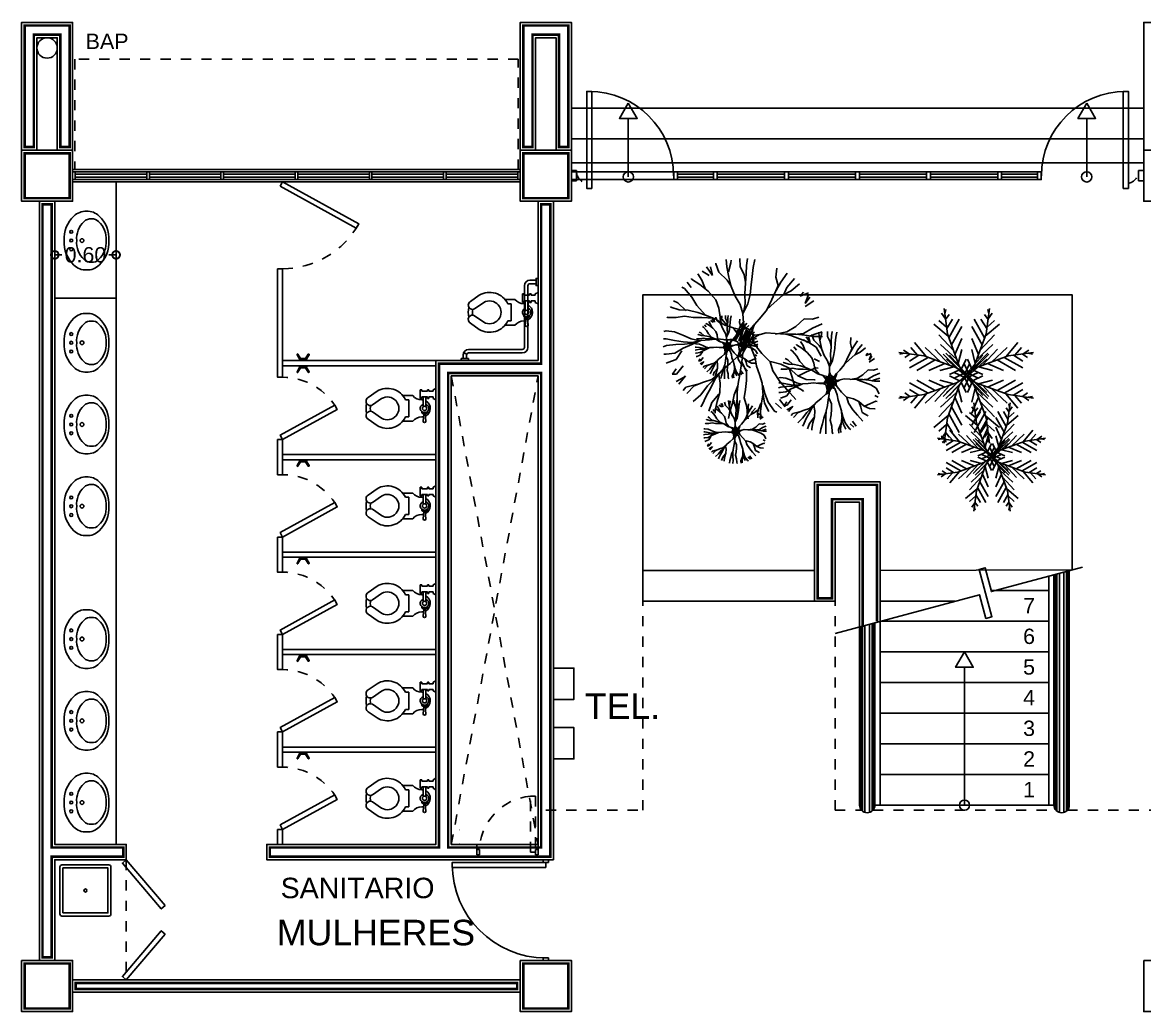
# Model space of a CAD drawing. Header units: millimetres. Extents: x 116 to 181, y 20 to 228.
# Drawn here: x 149.56 to 160.54, y 184.17 to 193.85 of the extents above; entities that cross this region are included whole.
import ezdxf

# ---------------------------------------------------------------- set-up
doc = ezdxf.new("R2010")
doc.units = ezdxf.units.MM
doc.header["$LTSCALE"] = 0.015
doc.header["$MEASUREMENT"] = 0
doc.linetypes.add('DASHED2', pattern=[9.525, 6.35, -3.175])
for name, color, linetype in [('BAP', 7, 'Continuous'), ('CANCELERIA', 7, 'Continuous'), ('COTAS', 7, 'Continuous'), ('EJES', 7, 'Continuous'), ('ESTRUCTURA', 7, 'Continuous'), ('JARDINERIA', 7, 'Continuous'), ('MAMPARAS', 7, 'Continuous'), ('MUEBLES_BAÑO', 7, 'Continuous'), ('MURO_COMUN', 7, 'Continuous'), ('MURO_TABIQUE_EXT', 7, 'Continuous'), ('PISOS', 7, 'Continuous'), ('PROYECCION', 7, 'Continuous'), ('PTAS', 7, 'Continuous'), ('TEXTO', 7, 'Continuous'), ('TRAZO', 7, 'Continuous')]:
    doc.layers.add(name, color=color, linetype=linetype)
doc.styles.add('ATT', font='txt')
doc.styles.get("Standard").update_dxf_attribs({"font": 'arial.ttf'})
doc.styles.add('style1', font='swiss.ttf')
doc.dimstyles.new('ARQITECTONICAS-100', dxfattribs={"dimtxt": 0.2, "dimasz": 0.2, "dimexe": 0.18, "dimexo": 0.0625, "dimgap": 0.05, "dimtad": 0, "dimtoh": 1, "dimzin": 1, "dimdsep": 46, "dimtxsty": 'style1', "dimblk": 'DOTSMALL', "dimcen": 0.09, "dimse1": 1, "dimse2": 1, "dimadec": 0, "dimazin": 0, "dimtfac": 1, "dimtmove": 0, "dimatfit": 3, "dimldrblk": 'DOTSMALL', "dimfxl": 1, "dimtolj": 1, "dimtzin": 0, "dimarcsym": 0})

# ---------------------------------------------------------------- blocks, each defined once
blk = doc.blocks.new('15PTOI10')
for p, q in [((0, 7), (1, 6.5)), ((0, 3), (0, 7)), ((1, 6.5), (1, 6)), ((1, 6), (2.5, 6)), ((2.5, 4), (1, 4)), ((1, 4), (1, 3.5)), ((2.5, 6.5), (3, 6.5)), ((2.5, 6), (2.5, 6.5)), ((2.5, 3.5), (2.5, 4)), ((3, 6.5), (3, 6)), ((3, 6), (5, 6)), ((3, 4), (5, 4)), ((3, 4), (3, 3.5)), ((3.5, 0.559017), (3.5, 4)), ((4.5, 0.559017), (4.5, 4)), ((5, 6.5), (5.5, 6.5)), ((5, 6), (5, 6.5)), ((5, 3.5), (5, 4)), ((5.5, 6.5), (5.5, 3.5)), ((8.122499, 4.5), (11.638097, 4.5)), ((23.75, 3.799038), (20.618758, 5.992044)), ((1, 3.5), (0, 3)), ((3, 3.5), (2.5, 3.5)), ((5.5, 3.5), (5, 3.5)), ((9.5, -3), (9.5, 3)), ((9.5, 3), (10.675445, 3)), ((22.25, 1.200962), (19.067398, 3.424305)), ((3, -1.5), (3, -1.118034)), ((3.5, -4.5), (3.75, -2)), ((4.25, -2), (4.5, -4.5)), ((5, -1.5), (5, -1.118034)), ((10.675445, -3), (9.5, -3)), ((22.25, -1.200962), (19.067398, -3.424305)), ((23.75, -3.799038), (20.618758, -5.992044)), ((8.122499, -4.5), (11.638097, -4.5))]:
    blk.add_line(p, q)
blk.add_circle((4, 0), 0.75)
for centre, radius, start, end in [((5, 7), 4, 270, 321.317813), ((17, 0), 7, 58.87108, 154.623066), ((17, 0), 4, 58.878836, 301.121164), ((5, 0), 3, 120, 243.908297), ((4, 0), 1.5, 109.471221, 70.528779), ((5, 0), 3, 90, 99.594068), ((23, 2.5), 1.5, 240, 60), ((17, 0), 6, 350.38296, 9.61704), ((17, 0), 7.5, 346.564633, 13.435367), ((4, -0.75), 1.25, 216.869898, 323.130102), ((5, 0), 3, 257.344038, 270), ((5, -7), 4, 38.682187, 90), ((17, 0), 7, 205.376934, 301.12892), ((23, -2.5), 1.5, 300, 120), ((4, -4.5), 0.5, 180, 0)]:
    blk.add_arc(centre, radius, start, end)
at = {"style": 'ATT'}
for tag, p, flags in [('ITEM', (0, -16.5), 3), ('ROOM_NUMBER', (0, -25.5), 1)]:
    blk.add_attdef(tag, p, '', height=6, dxfattribs=dict(at, flags=flags))
blk = doc.blocks.new('WC1')
at = {"xscale": -0.0254, "yscale": 0.0254, "zscale": 0.0254, "rotation": 270}
blk.add_blockref('15PTOI10', (-0.0762, 0), dxfattribs=at)
blk = doc.blocks.new('Lavabo1')
for points in [[(0.227, 0.148, 0.224331), (-0.012, 0.243, 0.224331), (-0.252, 0.148, 0.22006), (-0.299, 0.025, 0.22006), (-0.252, -0.099, 0.224331), (-0.012, -0.194, 0.224331), (0.227, -0.099, 0.22006), (0.274, 0.025, 0.22006)], [(0.173, 0.049, 0.232121), (-0.012, 0.121, 0.232121), (-0.198, 0.049, 0.241394), (-0.224, -0.023, 0.241394), (-0.198, -0.094, 0.232121), (-0.012, -0.166, 0.232121), (0.173, -0.094, 0.241394), (0.199, -0.023, 0.241394)]]:
    blk.add_lwpolyline(points, format="xyb", close=True)
for centre, radius in [((-0.098, 0.174), 0.0142), ((-0.012, 0.174), 0.0142), ((0.073, 0.174), 0.0142), ((-0.012, 0.069), 0.0183)]:
    blk.add_circle(centre, radius)
blk = doc.blocks.new('palmera-planta')
at = {"color": 83}
for p, q in [((-0.774, 2.281), (-0.868, 2.414)), ((-0.727, 1.929), (-0.807, 2.528)), ((-0.79, 2.401), (-0.768, 2.499)), ((0.187, 1.929), (0.267, 2.528)), ((0.25, 2.401), (0.227, 2.499)), ((0.234, 2.281), (0.327, 2.414)), ((-0.707, 1.872), (-1.048, 2.157)), ((-0.748, 2.083), (-0.928, 2.243)), ((-0.772, 2.264), (-0.687, 2.385)), ((-0.744, 2.049), (-0.607, 2.271)), ((-0.693, 1.834), (-0.447, 2.271)), ((0.152, 1.834), (-0.094, 2.271)), ((0.203, 2.049), (0.066, 2.271)), ((0.232, 2.264), (0.147, 2.385)), ((0.167, 1.872), (0.507, 2.157)), ((0.208, 2.083), (0.387, 2.243)), ((-0.583, 1.533), (-0.928, 1.9)), ((-0.447, 1.159), (-0.727, 1.929)), ((-0.631, 1.665), (-0.386, 2.1)), ((0.091, 1.665), (-0.154, 2.1)), ((-0.094, 1.159), (0.187, 1.929)), ((0.042, 1.533), (0.387, 1.9)), ((-1.434, 1.424), (-1.594, 1.604)), ((-1.223, 1.384), (-1.508, 1.724)), ((-0.884, 1.259), (-1.252, 1.604)), ((-0.506, 1.321), (-0.888, 1.673)), ((-0.549, 1.44), (-0.386, 1.815)), ((0.008, 1.44), (-0.154, 1.815)), ((-0.035, 1.321), (0.347, 1.673)), ((0.314, 1.259), (0.682, 1.604)), ((0.653, 1.384), (0.938, 1.724)), ((0.864, 1.424), (1.024, 1.604)), ((-1.28, 1.403), (-1.879, 1.484)), ((-1.752, 1.467), (-1.851, 1.444)), ((-1.632, 1.451), (-1.765, 1.544)), ((-1.615, 1.449), (-1.737, 1.364)), ((-1.401, 1.42), (-1.622, 1.283)), ((-1.185, 1.369), (-1.622, 1.123)), ((-0.511, 1.123), (-1.28, 1.403)), ((-0.672, 1.182), (-1.024, 1.564)), ((-0.477, 1.102), (-0.824, 1.444)), ((-0.426, 1.126), (-0.768, 1.473)), ((-0.305, 0.934), (-0.748, 1.33)), ((-0.285, 0.982), (-0.682, 1.424)), ((-0.472, 1.227), (-0.386, 1.559)), ((-0.401, 1.086), (-0.286, 1.33)), ((-0.285, 0.982), (0.111, 1.424)), ((-0.14, 1.086), (-0.254, 1.33)), ((-0.235, 0.934), (0.207, 1.33)), ((-0.069, 1.227), (-0.154, 1.559)), ((-0.115, 1.126), (0.227, 1.473)), ((-0.093, 1.102), (0.254, 1.444)), ((-0.059, 1.123), (0.71, 1.403)), ((0.102, 1.182), (0.454, 1.564)), ((0.615, 1.369), (1.052, 1.123)), ((0.71, 1.403), (1.309, 1.484)), ((0.831, 1.42), (1.052, 1.283)), ((1.045, 1.449), (1.167, 1.364)), ((1.062, 1.451), (1.195, 1.544)), ((1.182, 1.467), (1.28, 1.444)), ((-1.017, 1.308), (-1.451, 1.063)), ((-0.791, 1.225), (-1.166, 1.063)), ((-0.578, 1.148), (-0.91, 1.063)), ((-0.438, 1.077), (-0.682, 0.963)), ((-0.254, 0.963), (-0.511, 1.123)), ((-0.286, 0.903), (-0.447, 1.159)), ((-0.216, 0.964), (-0.334, 1.216)), ((-0.324, 0.964), (-0.206, 1.216)), ((-0.316, 0.963), (-0.059, 1.123)), ((-0.254, 0.903), (-0.094, 1.159)), ((-0.132, 1.077), (0.111, 0.963)), ((0.008, 1.148), (0.34, 1.063)), ((0.221, 1.225), (0.596, 1.063)), ((0.446, 1.308), (0.881, 1.063)), ((-1.017, 0.586), (-1.451, 0.831)), ((-0.791, 0.668), (-1.166, 0.831)), ((-0.578, 0.745), (-0.91, 0.831)), ((-0.305, 0.934), (-0.748, 0.537)), ((-0.438, 0.816), (-0.682, 0.93)), ((-0.285, 0.911), (-0.682, 0.469)), ((-0.315, 0.892), (-0.568, 1.011)), ((-0.315, 1.001), (-0.568, 0.882)), ((-0.254, 0.93), (-0.511, 0.77)), ((-0.286, 0.965), (-0.447, 0.708)), ((-0.216, 0.903), (-0.334, 0.651)), ((-0.324, 0.903), (-0.206, 0.651)), ((-0.316, 0.93), (-0.059, 0.77)), ((-0.285, 0.911), (0.111, 0.469)), ((-0.255, 0.892), (-0.002, 1.011)), ((-0.255, 1.001), (-0.002, 0.882)), ((-0.254, 0.965), (-0.094, 0.708)), ((-0.235, 0.934), (0.207, 0.537)), ((-0.132, 0.816), (0.111, 0.93)), ((0.008, 0.745), (0.34, 0.831)), ((0.221, 0.668), (0.596, 0.831)), ((0.446, 0.586), (0.881, 0.831)), ((-1.185, 0.524), (-1.622, 0.77)), ((-1.401, 0.473), (-1.622, 0.61)), ((-0.511, 0.77), (-1.28, 0.49)), ((-0.884, 0.634), (-1.252, 0.289)), ((-0.672, 0.711), (-1.024, 0.329)), ((-0.506, 0.547), (-0.888, 0.195)), ((-0.477, 0.791), (-0.824, 0.449)), ((-0.426, 0.742), (-0.768, 0.395)), ((-0.447, 0.708), (-0.727, -0.062)), ((-0.472, 0.641), (-0.386, 0.309)), ((-0.401, 0.781), (-0.286, 0.537)), ((-0.14, 0.781), (-0.254, 0.537)), ((-0.069, 0.641), (-0.154, 0.309)), ((-0.115, 0.742), (0.227, 0.395)), ((-0.094, 0.708), (0.187, -0.062)), ((-0.093, 0.791), (0.254, 0.449)), ((-0.059, 0.77), (0.71, 0.49)), ((-0.035, 0.547), (0.347, 0.195)), ((0.102, 0.711), (0.454, 0.329)), ((0.314, 0.634), (0.682, 0.289)), ((0.615, 0.524), (1.052, 0.77)), ((0.831, 0.473), (1.052, 0.61)), ((-1.28, 0.49), (-1.879, 0.409)), ((-1.752, 0.426), (-1.851, 0.449)), ((-1.632, 0.443), (-1.765, 0.349)), ((-1.615, 0.444), (-1.737, 0.53)), ((-1.434, 0.469), (-1.594, 0.289)), ((-1.223, 0.51), (-1.508, 0.169)), ((-0.583, 0.335), (-0.928, -0.033)), ((-0.549, 0.428), (-0.386, 0.052)), ((0.008, 0.428), (-0.154, 0.052)), ((-0.042, -0.185), (-0.106, 0.295)), ((-0.092, 0.193), (-0.074, 0.272)), ((0.042, 0.335), (0.387, -0.033)), ((0.653, 0.51), (0.938, 0.169)), ((0.691, -0.185), (0.756, 0.295)), ((0.71, 0.49), (1.309, 0.409)), ((0.742, 0.193), (0.724, 0.272)), ((0.864, 0.469), (1.024, 0.289)), ((1.045, 0.444), (1.167, 0.53)), ((1.062, 0.443), (1.195, 0.349)), ((1.182, 0.426), (1.28, 0.449)), ((-0.693, 0.034), (-0.447, -0.403)), ((-0.631, 0.202), (-0.386, -0.232)), ((-0.058, -0.062), (-0.202, 0.066)), ((-0.079, 0.097), (-0.154, 0.203)), ((0.091, 0.202), (-0.154, -0.232)), ((0.152, 0.034), (-0.094, -0.403)), ((-0.078, 0.083), (-0.01, 0.181)), ((-0.055, -0.089), (0.055, 0.089)), ((-0.014, -0.262), (0.183, 0.089)), ((0.663, -0.262), (0.466, 0.089)), ((0.704, -0.089), (0.595, 0.089)), ((0.727, 0.083), (0.659, 0.181)), ((0.708, -0.062), (0.852, 0.066)), ((0.729, 0.097), (0.804, 0.203)), ((-0.707, -0.005), (-1.048, -0.289)), ((-0.748, -0.215), (-0.928, -0.375)), ((-0.727, -0.062), (-0.807, -0.66)), ((-0.744, -0.182), (-0.607, -0.403)), ((-0.026, -0.231), (-0.299, -0.003)), ((0.074, -0.503), (-0.202, -0.208)), ((0.183, -0.803), (-0.042, -0.185)), ((0.035, -0.397), (0.232, -0.048)), ((0.203, -0.182), (0.066, -0.403)), ((0.167, -0.005), (0.507, -0.289)), ((0.187, -0.062), (0.267, -0.66)), ((0.208, -0.215), (0.387, -0.375)), ((0.614, -0.397), (0.418, -0.048)), ((0.466, -0.803), (0.691, -0.185)), ((0.575, -0.503), (0.852, -0.208)), ((0.675, -0.231), (0.948, -0.003)), ((-0.768, -0.569), (-0.874, -0.494)), ((-0.774, -0.414), (-0.868, -0.546)), ((-0.772, -0.397), (-0.687, -0.518)), ((-0.609, -0.59), (-0.737, -0.446)), ((-0.44, -0.623), (-0.668, -0.35)), ((-0.167, -0.723), (-0.462, -0.446)), ((0.002, -0.784), (-0.279, -0.478)), ((0.136, -0.673), (-0.17, -0.391)), ((0.101, -0.578), (0.232, -0.277)), ((0.232, -0.397), (0.147, -0.518)), ((0.163, -0.748), (0.232, -0.482)), ((0.234, -0.414), (0.327, -0.546)), ((0.548, -0.578), (0.418, -0.277)), ((0.486, -0.748), (0.418, -0.482)), ((0.513, -0.673), (0.82, -0.391)), ((0.623, -0.784), (0.905, -0.478)), ((0.793, -0.723), (1.088, -0.446)), ((1.065, -0.623), (1.294, -0.35)), ((1.234, -0.59), (1.363, -0.446)), ((1.393, -0.569), (1.5, -0.494)), ((-0.485, -0.607), (-0.965, -0.542)), ((-0.863, -0.556), (-0.942, -0.574)), ((-0.754, -0.571), (-0.851, -0.639)), ((-0.79, -0.533), (-0.768, -0.632)), ((-0.582, -0.594), (-0.759, -0.703)), ((-0.409, -0.635), (-0.759, -0.832)), ((-0.274, -0.684), (-0.622, -0.88)), ((0.132, -0.832), (-0.485, -0.607)), ((-0.093, -0.75), (-0.394, -0.88)), ((0.159, -0.849), (-0.119, -0.574)), ((0.2, -0.829), (-0.074, -0.551)), ((0.297, -0.984), (-0.058, -0.665)), ((0.313, -0.945), (-0.005, -0.59)), ((0.22, -0.861), (0.312, -0.665)), ((0.25, -0.533), (0.227, -0.632)), ((0.368, -0.959), (0.273, -0.757)), ((0.281, -0.959), (0.376, -0.757)), ((0.313, -0.945), (0.631, -0.59)), ((0.43, -0.861), (0.338, -0.665)), ((0.353, -0.984), (0.708, -0.665)), ((0.449, -0.829), (0.724, -0.551)), ((0.467, -0.849), (0.745, -0.574)), ((0.494, -0.832), (1.111, -0.607)), ((0.719, -0.75), (1.02, -0.88)), ((0.899, -0.684), (1.248, -0.88)), ((1.035, -0.635), (1.385, -0.832)), ((1.111, -0.607), (1.591, -0.542)), ((1.208, -0.594), (1.385, -0.703)), ((1.38, -0.571), (1.477, -0.639)), ((1.489, -0.556), (1.568, -0.574)), ((0.078, -0.812), (-0.188, -0.88)), ((0.297, -0.983), (-0.058, -1.301)), ((0.191, -0.868), (-0.005, -0.96)), ((0.191, -1.078), (-0.005, -0.986)), ((0.313, -1.001), (-0.005, -1.356)), ((0.289, -1.017), (0.086, -0.922)), ((0.289, -0.93), (0.086, -1.025)), ((0.338, -0.96), (0.132, -0.832)), ((0.338, -0.986), (0.132, -1.115)), ((0.312, -1.008), (0.183, -0.803)), ((0.312, -0.959), (0.183, -1.164)), ((0.368, -1.008), (0.273, -1.21)), ((0.281, -1.008), (0.376, -1.21)), ((0.288, -0.96), (0.494, -0.832)), ((0.288, -0.986), (0.494, -1.115)), ((0.313, -1.001), (0.631, -1.356)), ((0.337, -1.017), (0.539, -0.922)), ((0.337, -0.93), (0.539, -1.025)), ((0.338, -1.008), (0.466, -0.803)), ((0.338, -0.959), (0.466, -1.164)), ((0.353, -0.983), (0.708, -1.301)), ((0.435, -0.868), (0.631, -0.96)), ((0.435, -1.078), (0.631, -0.986)), ((0.548, -0.812), (0.814, -0.88)), ((-0.754, -1.376), (-0.851, -1.308)), ((-0.409, -1.312), (-0.759, -1.115)), ((-0.582, -1.353), (-0.759, -1.243)), ((-0.44, -1.324), (-0.668, -1.597)), ((-0.274, -1.263), (-0.622, -1.066)), ((0.132, -1.115), (-0.485, -1.34)), ((-0.167, -1.224), (-0.462, -1.5)), ((-0.093, -1.197), (-0.394, -1.066)), ((0.002, -1.162), (-0.279, -1.468)), ((0.078, -1.135), (-0.188, -1.066)), ((0.136, -1.294), (-0.17, -1.576)), ((0.159, -1.098), (-0.119, -1.372)), ((0.2, -1.137), (-0.074, -1.416)), ((0.183, -1.164), (-0.042, -1.782)), ((0.163, -1.219), (0.232, -1.484)), ((0.22, -1.106), (0.312, -1.301)), ((0.43, -1.106), (0.338, -1.301)), ((0.486, -1.219), (0.418, -1.484)), ((0.449, -1.137), (0.724, -1.416)), ((0.466, -1.164), (0.691, -1.782)), ((0.467, -1.098), (0.745, -1.372)), ((0.494, -1.115), (1.111, -1.34)), ((0.513, -1.294), (0.82, -1.576)), ((0.548, -1.135), (0.814, -1.066)), ((0.623, -1.162), (0.905, -1.468)), ((0.719, -1.197), (1.02, -1.066)), ((0.793, -1.224), (1.088, -1.5)), ((0.899, -1.263), (1.248, -1.066)), ((1.035, -1.312), (1.385, -1.115)), ((1.065, -1.324), (1.294, -1.597)), ((1.208, -1.353), (1.385, -1.243)), ((1.38, -1.376), (1.477, -1.308)), ((-0.485, -1.34), (-0.965, -1.404)), ((-0.863, -1.39), (-0.942, -1.372)), ((-0.768, -1.377), (-0.874, -1.452)), ((-0.609, -1.356), (-0.737, -1.5)), ((0.074, -1.464), (-0.202, -1.759)), ((0.035, -1.57), (0.232, -1.919)), ((0.101, -1.389), (0.232, -1.69)), ((0.548, -1.389), (0.418, -1.69)), ((0.614, -1.57), (0.418, -1.919)), ((0.575, -1.464), (0.852, -1.759)), ((1.111, -1.34), (1.591, -1.404)), ((1.234, -1.356), (1.363, -1.5)), ((1.393, -1.377), (1.5, -1.452)), ((1.489, -1.39), (1.568, -1.372)), ((-0.026, -1.736), (-0.299, -1.964)), ((-0.042, -1.782), (-0.106, -2.261)), ((-0.014, -1.705), (0.183, -2.056)), ((0.663, -1.705), (0.466, -2.056)), ((0.675, -1.736), (0.948, -1.964)), ((0.691, -1.782), (0.756, -2.261)), ((-0.058, -1.905), (-0.202, -2.033)), ((-0.079, -2.064), (-0.154, -2.17)), ((-0.078, -2.05), (-0.01, -2.147)), ((-0.055, -1.878), (0.055, -2.056)), ((0.704, -1.878), (0.595, -2.056)), ((0.727, -2.05), (0.659, -2.147)), ((0.708, -1.905), (0.852, -2.033)), ((0.729, -2.064), (0.804, -2.17)), ((-0.092, -2.16), (-0.074, -2.239)), ((0.742, -2.16), (0.724, -2.239))]:
    blk.add_line(p, q, dxfattribs=at)
blk = doc.blocks.new('02PTRE27')
at = {"color": 0, "linetype": 'ByBlock'}
for p, q in [((-0.0034, 0.4419), (-0.0059, 0.4913)), ((0.0352, 0.4488), (0.0405, 0.4913)), ((-0.2142, 0.4389), (-0.176, 0.3861)), ((-0.1895, 0.4389), (-0.1785, 0.396)), ((-0.1567, 0.4586), (-0.1567, 0.4616)), ((-0.1374, 0.4059), (-0.1567, 0.4586)), ((-0.0881, 0.4389), (-0.0909, 0.4848)), ((-0.0745, 0.3762), (-0.0881, 0.4389)), ((-0.0774, 0.4093), (-0.0634, 0.4651)), ((-0.0634, 0.4651), (-0.0609, 0.4814)), ((0.0212, 0.3895), (-0.0034, 0.4419)), ((0.0323, 0.396), (0.0352, 0.4488)), ((0.0706, 0.3797), (0.0759, 0.4355)), ((0.0759, 0.4355), (0.087, 0.4848)), ((0.2238, 0.432), (0.2185, 0.3762)), ((-0.3071, 0.3629), (-0.3071, 0.3664)), ((-0.2553, 0.3303), (-0.3071, 0.3629)), ((-0.2442, 0.3565), (-0.2689, 0.396)), ((-0.2224, 0.3037), (-0.2442, 0.3565)), ((-0.1978, 0.3861), (-0.2413, 0.4123)), ((-0.176, 0.3861), (-0.1785, 0.3926)), ((-0.0856, 0.3565), (-0.1374, 0.4059)), ((-0.0613, 0.3186), (-0.0856, 0.3565)), ((-0.0609, 0.317), (-0.0745, 0.3762)), ((0.0297, 0.3444), (0.0212, 0.3895)), ((0.0295, 0.3402), (0.0323, 0.396)), ((0.0652, 0.3269), (0.0706, 0.3797)), ((0.2185, 0.3762), (0.232, 0.3235)), ((0.2896, 0.3994), (0.2485, 0.3432)), ((0.3335, 0.3664), (0.2871, 0.3106)), ((-0.351, 0.3037), (-0.3675, 0.3136)), ((-0.3046, 0.2514), (-0.351, 0.3037)), ((-0.3099, 0.3106), (-0.3346, 0.3432)), ((-0.2031, 0.2874), (-0.2553, 0.3303)), ((-0.1567, 0.2346), (-0.2031, 0.2874)), ((-0.0363, 0.2578), (-0.0609, 0.317)), ((0.0241, 0.2711), (0.0295, 0.3402)), ((0.057, 0.2677), (0.0652, 0.3269)), ((0.2485, 0.3432), (0.2102, 0.2741)), ((0.232, 0.3235), (0.2185, 0.2908)), ((0.3142, 0.2908), (0.2624, 0.2642)), ((0.2871, 0.3106), (0.2649, 0.2642)), ((0.3664, 0.3333), (0.3142, 0.2908)), ((0.3689, 0.2578), (0.391, 0.281)), ((-0.3921, 0.2149), (-0.4196, 0.2282)), ((-0.34, 0.166), (-0.3921, 0.2149)), ((-0.2742, 0.1986), (-0.3046, 0.2514)), ((-0.1374, 0.1823), (-0.1567, 0.2346)), ((-0.0034, 0.205), (-0.0363, 0.2578)), ((0.027, 0.2085), (0.0241, 0.2711)), ((0.0434, 0.2085), (0.057, 0.2677)), ((0.1856, 0.2183), (0.1581, 0.166)), ((0.2074, 0.2149), (0.1632, 0.1757)), ((0.2102, 0.2741), (0.1856, 0.2183)), ((0.2624, 0.2642), (0.2074, 0.2149)), ((0.421, 0.2775), (0.3689, 0.2578)), ((0.421, 0.2677), (0.4017, 0.2119)), ((0.4017, 0.2119), (0.4293, 0.2514)), ((0.4539, 0.2282), (0.4017, 0.1921)), ((-0.4361, 0.1887), (-0.4386, 0.1921)), ((-0.3839, 0.1724), (-0.4361, 0.1887)), ((-0.3292, 0.169), (-0.3839, 0.1724)), ((-0.2689, 0.1561), (-0.3292, 0.169)), ((-0.2196, 0.1394), (-0.2742, 0.1986)), ((-0.2142, 0.1364), (-0.2689, 0.1561)), ((-0.1292, 0.1265), (-0.1374, 0.1823)), ((0.013, 0.1492), (-0.0034, 0.205)), ((0.013, 0.1462), (0.0434, 0.2085)), ((0.0159, 0.09), (0.013, 0.1462)), ((0.0159, 0.1527), (0.027, 0.2085)), ((0.1581, 0.166), (0.1145, 0.1132)), ((-0.455, 0.1231), (-0.4604, 0.1265)), ((-0.4032, 0.1231), (-0.455, 0.1231)), ((-0.351, 0.1329), (-0.4032, 0.1231)), ((-0.2964, 0.1231), (-0.351, 0.1329)), ((-0.2442, 0.1231), (-0.2964, 0.1231)), ((-0.1702, 0.1188), (-0.2442, 0.1231)), ((-0.1567, 0.1132), (-0.2196, 0.1394)), ((-0.0992, 0.0771), (-0.1567, 0.1132)), ((-0.0856, 0.0737), (-0.1292, 0.1265)), ((-0.047, 0.0604), (-0.0992, 0.0771)), ((-0.013, -0.0211), (0.0202, 0.0716)), ((0.0048, 0.0475), (0.0159, 0.09)), ((0.0152, 0.093), (0.0152, 0.0952)), ((0.0263, 0.0621), (0.0152, 0.093)), ((0.0813, 0.0771), (0.0566, 0.0462)), ((0.0859, 0.0821), (0.0652, 0.0243)), ((0.0841, 0.0801), (0.0788, 0.0737)), ((0.1145, 0.1132), (0.0841, 0.0801)), ((0.3417, 0.0673), (0.3935, 0.1166)), ((0.3935, 0.1166), (0.4457, 0.1132)), ((0.4457, 0.1132), (0.4868, 0.1265)), ((0.5061, 0.0836), (0.4457, 0.0574)), ((-0.4661, 0.0407), (-0.4796, 0.0377)), ((-0.4139, 0.0342), (-0.4661, 0.0407)), ((-0.3621, 0.0145), (-0.4139, 0.0342)), ((-0.3099, -0.0087), (-0.3621, 0.0145)), ((-0.0498, 0.0604), (0.0048, 0.0475)), ((-0.0423, 0.051), (-0.0491, 0.06)), ((-0.0188, 0.0205), (-0.0423, 0.051)), ((-0.0377, -0.0104), (-0.0188, 0.0205)), ((0.0202, 0.0694), (-0.0345, -0.0211)), ((-0.0345, -0.0211), (-0.0048, 0.0501)), ((-0.0048, 0.0501), (-0.0291, 0.0359)), ((-0.0095, -0.0456), (0.0202, 0.0694)), ((0.0373, 0.0535), (-0.0095, -0.0456)), ((-0.0077, -0.1091), (0.0373, 0.0535)), ((0.0559, 0.0437), (-0.0077, -0.1091)), ((0.0566, 0.0462), (-0.0052, -0.058)), ((0.0566, 0.0462), (0.013, -0.0877)), ((0.013, -0.0877), (0.0648, 0.0372)), ((0.0566, 0.0462), (0.0263, 0.0621)), ((0.0345, 0.0201), (0.0438, 0.0449)), ((0.0648, 0.0372), (0.0409, -0.0563)), ((0.0409, -0.0563), (0.0766, 0.0158)), ((0.0852, 0.0136), (0.0652, 0.0243)), ((0.0766, 0.0158), (0.0731, -0.0319)), ((0.0766, -0.0044), (0.1169, 0.0175)), ((0.1199, 0.0179), (0.0852, 0.0136)), ((0.1581, 0.0278), (0.1199, 0.0179)), ((0.2131, 0.0243), (0.1581, 0.0278)), ((0.2788, 0.0209), (0.2131, 0.0243)), ((0.2156, 0.0209), (0.2871, 0.0342)), ((0.3417, 0.0209), (0.2788, 0.0209)), ((0.2871, 0.0342), (0.3417, 0.0673)), ((0.3114, 0.011), (0.2896, 0.0179)), ((0.3664, -0.0087), (0.3114, 0.011)), ((0.3992, 0.0145), (0.3417, 0.0209)), ((0.391, 0.0243), (0.3524, 0.0209)), ((0.4457, 0.0574), (0.391, 0.0243)), ((0.4539, 0.0046), (0.3992, 0.0145)), ((0.4539, 0.0179), (0.4293, 0.008)), ((0.5061, 0.0342), (0.4539, 0.0179)), ((0.5086, 0.0046), (0.4539, 0.0046)), ((-0.4632, -0.0512), (-0.485, -0.058)), ((-0.4661, -0.0087), (-0.4825, -0.0087)), ((-0.4139, -0.0186), (-0.4661, -0.0087)), ((-0.4057, -0.0447), (-0.4632, -0.0512)), ((-0.3592, -0.0284), (-0.4139, -0.0186)), ((-0.3592, -0.0679), (-0.4114, -0.0975)), ((-0.351, -0.0413), (-0.4057, -0.0447)), ((-0.3046, -0.0314), (-0.3592, -0.0284)), ((-0.3046, -0.0447), (-0.3592, -0.0679)), ((-0.2797, -0.0329), (-0.351, -0.0413)), ((-0.2553, -0.0216), (-0.3099, -0.0087)), ((-0.2471, -0.0186), (-0.3046, -0.0314)), ((-0.2496, -0.0186), (-0.3046, -0.0447)), ((-0.1949, -0.0151), (-0.2471, -0.0186)), ((-0.1431, -0.0087), (-0.1949, -0.0151)), ((-0.0909, -0.0151), (-0.1431, -0.0087)), ((-0.0831, -0.0173), (-0.102, -0.0147)), ((-0.0992, -0.0147), (-0.0688, -0.0138)), ((-0.052, -0.016), (-0.0831, -0.0173)), ((-0.0688, -0.0138), (-0.0377, -0.0104)), ((-0.0198, -0.0271), (-0.052, -0.016)), ((-0.0123, -0.058), (-0.0198, -0.0271)), ((-0.0077, -0.0885), (-0.0123, -0.058)), ((0.0348, -0.0589), (0.0159, -0.0907)), ((0.0652, -0.0649), (0.0348, -0.0589)), ((0.087, -0.0422), (0.0555, -0.0229)), ((0.0555, -0.0229), (0.0577, -0.0546)), ((0.0577, -0.0546), (0.0641, -0.0658)), ((0.0652, -0.0645), (0.0898, -0.1271)), ((0.0841, -0.0383), (0.0766, -0.0044)), ((0.0898, -0.0482), (0.0841, -0.0383)), ((0.1309, -0.1005), (0.0898, -0.0482)), ((0.4182, -0.0284), (0.3664, -0.0087)), ((0.4703, -0.061), (0.4182, -0.0284)), ((0.5004, -0.1173), (0.4703, -0.061)), ((-0.4661, -0.104), (-0.4796, -0.104)), ((-0.4114, -0.0975), (-0.4661, -0.104)), ((-0.4032, -0.137), (-0.455, -0.1567)), ((-0.3675, -0.0842), (-0.4032, -0.137)), ((-0.0141, -0.1138), (-0.0663, -0.1632)), ((-0.0198, -0.1216), (-0.0209, -0.1203)), ((0.0105, -0.1065), (-0.0198, -0.1216)), ((-0.0188, -0.1203), (-0.0077, -0.0885)), ((0.0023, -0.1765), (0.0105, -0.1237)), ((0.0105, -0.1237), (0.0112, -0.1065)), ((0.0159, -0.0907), (0.0112, -0.1065)), ((0.0898, -0.1271), (0.0981, -0.1795)), ((0.1827, -0.1533), (0.1309, -0.1005)), ((0.4896, -0.1499), (0.4568, -0.1336)), ((-0.455, -0.1567), (-0.4661, -0.1598)), ((-0.4032, -0.1962), (-0.425, -0.2288)), ((-0.3592, -0.1765), (-0.4003, -0.2288)), ((-0.1184, -0.2057), (-0.1595, -0.2585)), ((-0.0663, -0.1632), (-0.1184, -0.2057)), ((-0.0059, -0.2323), (0.0023, -0.1765)), ((0.0077, -0.1567), (0.0352, -0.2155)), ((0.0981, -0.1795), (0.117, -0.2323)), ((0.1992, -0.2091), (0.1827, -0.1533)), ((0.1856, -0.1499), (0.2485, -0.1666)), ((0.2431, -0.2748), (0.1992, -0.2091)), ((0.2485, -0.1666), (0.3006, -0.1928)), ((0.3006, -0.1928), (0.3553, -0.2387)), ((0.3006, -0.1928), (0.3196, -0.2486)), ((0.41, -0.2155), (0.4675, -0.1894)), ((0.4675, -0.1894), (0.4814, -0.1928)), ((-0.4003, -0.2288), (-0.4278, -0.2288)), ((-0.3539, -0.2486), (-0.4032, -0.2748)), ((-0.3868, -0.2915), (-0.3457, -0.2387)), ((-0.2331, -0.2782), (-0.2906, -0.3014)), ((-0.1813, -0.2619), (-0.2331, -0.2782)), ((-0.1538, -0.2486), (-0.2085, -0.3014)), ((-0.1595, -0.2585), (-0.1867, -0.3142)), ((-0.1292, -0.219), (-0.1813, -0.2619)), ((-0.1374, -0.2323), (-0.1292, -0.2846)), ((-0.017, -0.2881), (-0.0059, -0.2323)), ((0.0352, -0.2683), (0.0295, -0.3241)), ((0.0352, -0.2155), (0.0352, -0.2683)), ((0.117, -0.2323), (0.1334, -0.2846)), ((0.2896, -0.3275), (0.2431, -0.2748)), ((0.3196, -0.2486), (0.3335, -0.3014)), ((0.3553, -0.2387), (0.4075, -0.2619)), ((0.3582, -0.2387), (0.41, -0.2155)), ((0.4075, -0.2619), (0.4593, -0.2649)), ((0.4593, -0.2649), (0.4621, -0.2649)), ((-0.3428, -0.3112), (-0.3592, -0.331)), ((-0.2674, -0.292), (-0.3428, -0.3112)), ((-0.2906, -0.3014), (-0.3375, -0.3507)), ((-0.2085, -0.3014), (-0.2496, -0.3572)), ((-0.1867, -0.3142), (-0.2167, -0.367)), ((-0.132, -0.3439), (-0.1485, -0.4001)), ((-0.1292, -0.2846), (-0.132, -0.3439)), ((-0.0198, -0.3014), (-0.0416, -0.3572)), ((-0.0223, -0.3408), (-0.017, -0.2881)), ((-0.0223, -0.3966), (-0.0223, -0.3408)), ((0.0295, -0.3241), (0.0212, -0.3769)), ((0.1334, -0.2846), (0.1363, -0.3439)), ((0.1363, -0.2979), (0.1499, -0.3507)), ((0.1363, -0.3439), (0.1474, -0.4099)), ((0.3417, -0.3868), (0.2896, -0.3275)), ((0.3335, -0.3014), (0.3853, -0.331)), ((0.3853, -0.331), (0.391, -0.3374)), ((-0.2496, -0.3572), (-0.2964, -0.4001)), ((-0.2167, -0.367), (-0.2413, -0.4198)), ((-0.1813, -0.4065), (-0.2006, -0.4593)), ((-0.1374, -0.3537), (-0.1813, -0.4065)), ((-0.1485, -0.4001), (-0.1595, -0.4559)), ((-0.0527, -0.4099), (-0.0691, -0.4623)), ((-0.0416, -0.3572), (-0.0527, -0.4099)), ((-0.0198, -0.4559), (-0.0223, -0.3966)), ((0.0212, -0.3769), (0.0377, -0.4327)), ((0.1252, -0.4129), (0.1034, -0.4657)), ((0.1281, -0.4099), (0.1227, -0.4623)), ((0.1363, -0.3572), (0.1281, -0.4099)), ((0.1474, -0.4099), (0.1745, -0.4623)), ((0.1499, -0.3507), (0.1692, -0.4031)), ((0.1692, -0.4031), (0.2102, -0.4593)), ((0.2542, -0.4426), (0.2156, -0.4099)), ((0.276, -0.4327), (0.2403, -0.3868)), ((-0.2413, -0.4198), (-0.2496, -0.4327)), ((-0.1595, -0.4559), (-0.1595, -0.4722)), ((-0.0691, -0.4623), (-0.0774, -0.5052)), ((-0.0223, -0.5086), (-0.0198, -0.4559)), ((0.0377, -0.4327), (0.0405, -0.4889)), ((0.0405, -0.4889), (0.0459, -0.5086)), ((0.1034, -0.4657), (0.1063, -0.5018)), ((0.1227, -0.4623), (0.1252, -0.4953)), ((0.2102, -0.4593), (0.2238, -0.4657))]:
    blk.add_line(p, q, dxfattribs=at)
blk = doc.blocks.new('_DOTSMALL')
at = {"color": 0, "linetype": 'ByBlock', "const_width": 0.5}
blk.add_lwpolyline([(-0.0625, 0, 1), (0.0625, 0, 1)], format="xyb", close=True, dxfattribs=at)
blk = doc.blocks.new('*D8')
at = {"layer": 'COTAS', "color": 0}
for p, q in [((149.878, 191.193), (149.878, 191.707)), ((150.478, 191.193), (150.478, 191.707)), ((149.878, 191.572), (149.947, 191.572)), ((150.478, 191.572), (150.408, 191.572))]:
    blk.add_line(p, q, dxfattribs=at)
at = {"layer": 'Defpoints', "color": 0}
for p in [(149.878, 191.572), (149.878, 191.147), (150.478, 191.147)]:
    blk.add_point(p, dxfattribs=at)
at = {"layer": 'COTAS', "color": 0, "xscale": 0.15, "yscale": 0.15, "zscale": 0.15, "rotation": 180}
blk.add_blockref('_DOTSMALL', (149.878, 191.572), dxfattribs=at)
at = {"layer": 'COTAS', "color": 0, "xscale": 0.15, "yscale": 0.15, "zscale": 0.15}
blk.add_blockref('_DOTSMALL', (150.478, 191.572), dxfattribs=at)
at = {"layer": 'COTAS', "color": 0, "insert": (150.178, 191.572), "char_height": 0.15, "attachment_point": 5, "style": 'style1'}
blk.add_mtext('\\A1;0.60', dxfattribs=at)

msp = doc.modelspace()

# ---------------------------------------------------------------- linework, layer by layer
for p, q in [((155.4901, 192.9066), (155.4901, 192.3347)), ((159.9752, 192.9066), (159.9752, 192.3347)), ((158.779, 187.5366), (158.779, 186.1866))]:
    msp.add_line(p, q)
at = {"color": 7, "linetype": 'Continuous'}
msp.add_line((155.6327, 188.4816), (155.6327, 188.1816), dxfattribs=at)
for points in [[(155.4901, 193.0566), (155.5767, 192.9066), (155.4035, 192.9066)], [(159.9752, 193.0566), (159.8886, 192.9066), (160.0618, 192.9066)], [(158.779, 187.6866), (158.6924, 187.5366), (158.8656, 187.5366)]]:
    msp.add_lwpolyline(points, close=True)
for centre in [(155.4901, 192.3347), (159.9752, 192.3347), (158.779, 186.1866)]:
    msp.add_circle(centre, 0.05)
at = {"layer": 'BAP', "color": 3}
msp.add_circle((149.8027, 193.5966), 0.1, dxfattribs=at)
at = {"layer": 'CANCELERIA'}
for points in [[(155.1327, 192.2216), (155.1327, 193.1716), (155.0827, 193.1716), (155.0827, 192.2216)], [(160.3327, 192.2216), (160.3327, 193.1716), (160.3827, 193.1716), (160.3827, 192.2216)], [(154.9327, 192.2966), (154.9327, 192.3966), (154.9827, 192.3966), (154.9827, 192.2966)], [(160.5327, 192.2966), (160.5327, 192.3966), (160.4827, 192.3966), (160.4827, 192.2966)]]:
    msp.add_lwpolyline(points, close=True, dxfattribs=at)
at = {"layer": 'CANCELERIA', "color": 9}
for points in [[(150.0527, 192.3091), (154.4327, 192.3091), (154.4327, 192.3841), (150.0527, 192.3841)], [(154.9327, 192.3091), (159.53, 192.3091), (159.5335, 192.3841), (154.9327, 192.3841)]]:
    msp.add_lwpolyline(points, close=True, dxfattribs=at)
at = {"layer": 'CANCELERIA', "color": 5}
for points in [[(150.0527, 192.3841), (150.0777, 192.3841), (150.0777, 192.3091), (150.0527, 192.3091)], [(150.7785, 192.3841), (150.8035, 192.3841), (150.8035, 192.3091), (150.7785, 192.3091)], [(151.5043, 192.3841), (151.5293, 192.3841), (151.5293, 192.3091), (151.5043, 192.3091)], [(152.2302, 192.3841), (152.2552, 192.3841), (152.2552, 192.3091), (152.2302, 192.3091)], [(152.956, 192.3841), (152.981, 192.3841), (152.981, 192.3091), (152.956, 192.3091)], [(153.6818, 192.3841), (153.7068, 192.3841), (153.7068, 192.3091), (153.6818, 192.3091)], [(154.4077, 192.3841), (154.4327, 192.3841), (154.4327, 192.3091), (154.4077, 192.3091)], [(155.9353, 192.3091), (155.9728, 192.3091), (155.9728, 192.3841), (155.9353, 192.3841)], [(156.3608, 192.3091), (156.3233, 192.3091), (156.3233, 192.3841), (156.3608, 192.3841)], [(157.0561, 192.3091), (157.0186, 192.3091), (157.0186, 192.3841), (157.0561, 192.3841)], [(157.7514, 192.3091), (157.7139, 192.3091), (157.7139, 192.3841), (157.7514, 192.3841)], [(158.4467, 192.3091), (158.4092, 192.3091), (158.4092, 192.3841), (158.4467, 192.3841)], [(159.142, 192.3091), (159.1045, 192.3091), (159.1045, 192.3841), (159.142, 192.3841)], [(159.53, 192.3091), (159.4925, 192.3091), (159.4925, 192.3841), (159.53, 192.3841)], [(150.0777, 192.3616), (150.7785, 192.3616), (150.7785, 192.3316), (150.0777, 192.3316)], [(150.8035, 192.3616), (151.5043, 192.3616), (151.5043, 192.3316), (150.8035, 192.3316)], [(151.5293, 192.3616), (152.2302, 192.3616), (152.2302, 192.3316), (151.5293, 192.3316)], [(152.2552, 192.3616), (152.956, 192.3616), (152.956, 192.3316), (152.2552, 192.3316)], [(152.981, 192.3616), (153.6818, 192.3616), (153.6818, 192.3316), (152.981, 192.3316)], [(153.7068, 192.3616), (154.4077, 192.3616), (154.4077, 192.3316), (153.7068, 192.3316)], [(156.3233, 192.3616), (155.9728, 192.3616), (155.9728, 192.3316), (156.3233, 192.3316)], [(156.3608, 192.3616), (157.0186, 192.3616), (157.0186, 192.3316), (156.3608, 192.3316)], [(157.0561, 192.3616), (157.7139, 192.3616), (157.7139, 192.3316), (157.0561, 192.3316)], [(157.7514, 192.3616), (158.4092, 192.3616), (158.4092, 192.3316), (157.7514, 192.3316)], [(158.4467, 192.3616), (159.1045, 192.3616), (159.1045, 192.3316), (158.4467, 192.3316)], [(159.142, 192.3616), (159.4925, 192.3616), (159.4925, 192.3316), (159.142, 192.3316)]]:
    msp.add_lwpolyline(points, close=True, dxfattribs=at)
at = {"layer": 'CANCELERIA'}
for centre, start, end in [((155.1077, 192.3466), 0, 90), ((160.3577, 192.3466), 90, 180)]:
    msp.add_arc(centre, 0.825, start, end, dxfattribs=at)
at = {"layer": 'CANCELERIA', "linetype": 'DASHED2'}
for centre, start, end in [((155.1077, 192.3966), 191.30993, 258.69007), ((160.3577, 192.3966), 281.30993, 348.69007)]:
    msp.add_arc(centre, 0.1275, start, end, dxfattribs=at)
at = {"layer": 'EJES', "color": 3, "linetype": 'Continuous', "ltscale": 2}
msp.add_line((157.3127, 188.1816), (157.5127, 188.1816), dxfattribs=at)
at = {"layer": 'ESTRUCTURA', "color": 4}
for points in [[(149.5527, 192.5966), (150.0527, 192.5966), (150.0527, 192.0966), (149.5527, 192.0966)], [(154.4327, 192.5966), (154.9327, 192.5966), (154.9327, 192.0966), (154.4327, 192.0966)], [(160.5327, 192.5966), (161.0327, 192.5966), (161.0327, 192.0966), (160.5327, 192.0966)], [(149.5527, 184.6666), (150.0527, 184.6666), (150.0527, 184.1666), (149.5527, 184.1666)], [(154.4327, 184.6666), (154.9327, 184.6666), (154.9327, 184.1666), (154.4327, 184.1666)], [(160.5327, 184.6666), (161.0327, 184.6666), (161.0327, 184.1666), (160.5327, 184.1666)]]:
    msp.add_lwpolyline(points, close=True, dxfattribs=at)
at = {"layer": 'ESTRUCTURA', "color": 4, "const_width": 0.025}
for points in [[(149.5827, 192.5666), (150.0227, 192.5666), (150.0227, 192.1266), (149.5827, 192.1266)], [(154.4627, 192.5666), (154.9027, 192.5666), (154.9027, 192.1266), (154.4627, 192.1266)], [(149.5827, 184.6366), (150.0227, 184.6366), (150.0227, 184.1966), (149.5827, 184.1966)], [(154.4627, 184.6366), (154.9027, 184.6366), (154.9027, 184.1966), (154.4627, 184.1966)]]:
    msp.add_lwpolyline(points, close=True, dxfattribs=at)
at = {"layer": 'ESTRUCTURA'}
msp.add_lwpolyline([(157.9527, 187.9852), (157.9527, 189.3516), (157.3127, 189.3516), (157.3127, 188.1816), (157.5127, 188.1816), (157.5127, 189.1516), (157.7527, 189.1516), (157.7527, 187.9316)], dxfattribs=at)
at = {"layer": 'ESTRUCTURA', "const_width": 0.025}
msp.add_lwpolyline([(157.9227, 187.9852), (157.9227, 189.3216), (157.3427, 189.3216), (157.3427, 188.2116), (157.4827, 188.2116), (157.4827, 189.1816), (157.7827, 189.1816), (157.7827, 187.9316)], dxfattribs=at)
at = {"layer": 'MAMPARAS', "color": 6}
for p, q in [((154.5277, 191.3246), (154.5877, 191.3246)), ((154.5277, 191.2896), (154.5877, 191.2896)), ((154.4727, 190.6666), (154.4727, 191.2696)), ((154.5077, 190.6666), (154.5077, 191.2696)), ((153.9277, 190.6466), (154.4527, 190.6466)), ((153.8727, 190.5566), (153.8727, 190.5916)), ((153.9077, 190.5566), (153.9077, 190.5916)), ((153.9277, 190.6116), (154.4527, 190.6116))]:
    msp.add_line(p, q, dxfattribs=at)
for points in [[(152.0835, 192.2428), (152.8281, 191.8327), (152.8522, 191.8765), (152.1077, 192.2866)], [(152.0577, 191.4366), (152.1077, 191.4366), (152.1077, 190.3746), (152.0577, 190.3746)], [(152.1077, 190.5366), (153.6077, 190.5366), (153.6077, 190.4866), (152.1077, 190.4866)], [(152.6179, 190.1026), (152.642, 190.0588), (152.1077, 189.7646), (152.0835, 189.8084)], [(152.0577, 189.7646), (152.1077, 189.7646), (152.1077, 189.4206), (152.0577, 189.4206)], [(152.1077, 189.6176), (153.6077, 189.6176), (153.6077, 189.5676), (152.1077, 189.5676)], [(152.6179, 189.1486), (152.642, 189.1048), (152.1077, 188.8106), (152.0835, 188.8544)], [(152.0577, 188.8106), (152.1077, 188.8106), (152.1077, 188.4666), (152.0577, 188.4666)], [(152.1077, 188.6636), (153.6077, 188.6636), (153.6077, 188.6136), (152.1077, 188.6136)], [(152.6179, 188.1946), (152.642, 188.1508), (152.1077, 187.8566), (152.0835, 187.9004)], [(152.0577, 187.8566), (152.1077, 187.8566), (152.1077, 187.5126), (152.0577, 187.5126)], [(152.1077, 187.7096), (153.6077, 187.7096), (153.6077, 187.6596), (152.1077, 187.6596)], [(152.6179, 187.2406), (152.642, 187.1968), (152.1077, 186.9026), (152.0835, 186.9464)], [(152.0577, 186.9026), (152.1077, 186.9026), (152.1077, 186.5586), (152.0577, 186.5586)], [(152.1077, 186.7556), (153.6077, 186.7556), (153.6077, 186.7056), (152.1077, 186.7056)], [(152.6179, 186.2866), (152.642, 186.2428), (152.1077, 185.9486), (152.0835, 185.9924)], [(152.0577, 185.9486), (152.1077, 185.9486), (152.1077, 185.8016), (152.0577, 185.8016)]]:
    msp.add_lwpolyline(points, close=True, dxfattribs=at)
for points in [[(154.6077, 191.2721), (154.5877, 191.2721), (154.5877, 191.3421), (154.6077, 191.3421)], [(153.8552, 190.5366), (153.8552, 190.5566), (153.9252, 190.5566), (153.9252, 190.5366)]]:
    msp.add_lwpolyline(points, dxfattribs=at)
at = {"layer": 'MAMPARAS'}
for points in [[(152.249, 190.5949, -1), (152.2577, 190.5999), (152.2827, 190.5566), (152.3327, 190.5566), (152.3577, 190.5999, -1), (152.3663, 190.5949), (152.3384, 190.5466), (152.2769, 190.5466)], [(152.249, 190.4283, 1), (152.2577, 190.4233), (152.2827, 190.4666), (152.3327, 190.4666), (152.3577, 190.4233, 1), (152.3663, 190.4283), (152.3384, 190.4766), (152.2769, 190.4766)], [(152.249, 189.5093, 1), (152.2577, 189.5043), (152.2827, 189.5476), (152.3327, 189.5476), (152.3577, 189.5043, 1), (152.3663, 189.5093), (152.3384, 189.5576), (152.2769, 189.5576)], [(152.249, 188.5553, 1), (152.2577, 188.5503), (152.2827, 188.5936), (152.3327, 188.5936), (152.3577, 188.5503, 1), (152.3663, 188.5553), (152.3384, 188.6036), (152.2769, 188.6036)], [(152.249, 187.6013, 1), (152.2577, 187.5963), (152.2827, 187.6396), (152.3327, 187.6396), (152.3577, 187.5963, 1), (152.3663, 187.6013), (152.3384, 187.6496), (152.2769, 187.6496)], [(152.249, 186.6473, 1), (152.2577, 186.6423), (152.2827, 186.6856), (152.3327, 186.6856), (152.3577, 186.6423, 1), (152.3663, 186.6473), (152.3384, 186.6956), (152.2769, 186.6956)]]:
    msp.add_lwpolyline(points, format="xyb", close=True, dxfattribs=at)
for points in [[(152.2727, 190.5366), (152.3427, 190.5366), (152.3427, 190.5466), (152.2727, 190.5466)], [(152.2727, 190.4866), (152.3427, 190.4866), (152.3427, 190.4766), (152.2727, 190.4766)], [(152.2727, 189.5676), (152.3427, 189.5676), (152.3427, 189.5576), (152.2727, 189.5576)], [(152.2727, 188.6136), (152.3427, 188.6136), (152.3427, 188.6036), (152.2727, 188.6036)], [(152.2727, 187.6596), (152.3427, 187.6596), (152.3427, 187.6496), (152.2727, 187.6496)], [(152.2727, 186.7056), (152.3427, 186.7056), (152.3427, 186.6956), (152.2727, 186.6956)]]:
    msp.add_lwpolyline(points, close=True, dxfattribs=at)
at = {"layer": 'MAMPARAS', "color": 6}
for centre, radius, start, end in [((154.5277, 191.2696), 0.055, 90, 180), ((154.5277, 191.2696), 0.02, 90, 180), ((153.9277, 190.5916), 0.055, 90, 180), ((154.4527, 190.6666), 0.02, 270, 360), ((154.4527, 190.6666), 0.055, 270, 0), ((153.9277, 190.5916), 0.02, 90, 180)]:
    msp.add_arc(centre, radius, start, end, dxfattribs=at)
at = {"layer": 'MAMPARAS'}
msp.add_arc((153.8902, 190.5916), 0.0175, 0, 180, dxfattribs=at)
at = {"layer": 'MUEBLES_BAÑO'}
for p, q in [((149.9277, 185.5816), (149.9277, 185.1216)), ((149.9477, 185.6016), (150.4077, 185.6016)), ((150.4277, 185.5816), (150.4277, 185.1216)), ((149.9477, 185.1016), (150.4077, 185.1016))]:
    msp.add_line(p, q, dxfattribs=at)
msp.add_lwpolyline([(149.9577, 185.1316), (150.3977, 185.1316), (150.3977, 185.5716), (149.9577, 185.5716)], close=True, dxfattribs=at)
msp.add_circle((150.1777, 185.3516), 0.015, dxfattribs=at)
for centre, start, end in [((149.9477, 185.5816), 90, 180), ((150.4077, 185.5816), 0, 90), ((149.9477, 185.1216), 180, 270), ((150.4077, 185.1216), 270, 0)]:
    msp.add_arc(centre, 0.02, start, end, dxfattribs=at)
at = {"layer": 'MURO_COMUN', "color": 1}
for points in [[(149.7027, 192.5966), (149.5527, 192.5966), (149.5527, 193.8466), (150.0527, 193.8466), (150.0527, 192.5966), (149.9027, 192.5966), (149.9027, 193.6966), (149.7027, 193.6966)], [(154.5827, 192.5966), (154.4327, 192.5966), (154.4327, 193.8466), (154.9327, 193.8466), (154.9327, 192.5966), (154.7827, 192.5966), (154.7827, 193.6966), (154.5827, 193.6966)], [(160.6827, 192.5966), (160.5327, 192.5966), (160.5327, 193.8466), (161.0327, 193.8466), (161.0327, 192.5966), (160.8827, 192.5966), (160.8827, 193.6966), (160.6827, 193.6966)], [(150.5777, 185.6516), (149.8777, 185.6516), (149.8777, 184.6666), (149.7277, 184.6666), (149.7277, 192.0966), (149.8777, 192.0966), (149.8777, 185.8016), (150.5777, 185.8016)], [(154.6077, 190.5366), (154.6077, 192.0966), (154.7577, 192.0966), (154.7577, 185.6516), (151.9527, 185.6516), (151.9527, 185.8016), (153.6077, 185.8016), (153.6077, 190.5366)], [(153.7577, 190.3866), (153.7577, 185.8016), (154.6077, 185.8016), (154.6077, 190.3866)]]:
    msp.add_lwpolyline(points, close=True, dxfattribs=at)
at = {"layer": 'MURO_COMUN', "color": 1, "const_width": 0.025}
for points in [[(149.6727, 192.6266), (149.5827, 192.6266), (149.5827, 193.8166), (150.0227, 193.8166), (150.0227, 192.6266), (149.9327, 192.6266), (149.9327, 193.7266), (149.6727, 193.7266)], [(154.5527, 192.6266), (154.4627, 192.6266), (154.4627, 193.8166), (154.9027, 193.8166), (154.9027, 192.6266), (154.8127, 192.6266), (154.8127, 193.7266), (154.5527, 193.7266)], [(150.5477, 185.6816), (149.8477, 185.6816), (149.8477, 184.6966), (149.7577, 184.6966), (149.7577, 192.0666), (149.8477, 192.0666), (149.8477, 185.7716), (150.5477, 185.7716)], [(154.6377, 190.5066), (154.6377, 192.0666), (154.7277, 192.0666), (154.7277, 185.6816), (151.9827, 185.6816), (151.9827, 185.7716), (153.6377, 185.7716), (153.6377, 190.5066)], [(153.7277, 190.4166), (153.7277, 185.7716), (154.6377, 185.7716), (154.6377, 190.4166)]]:
    msp.add_lwpolyline(points, close=True, dxfattribs=at)
at = {"layer": 'MURO_TABIQUE_EXT', "color": 30}
for points in [[(150.0527, 192.4066), (154.4327, 192.4066), (154.4327, 192.2866), (150.0527, 192.2866)], [(150.0527, 184.4766), (154.4327, 184.4766), (154.4327, 184.3566), (150.0527, 184.3566)]]:
    msp.add_lwpolyline(points, close=True, dxfattribs=at)
at = {"layer": 'MURO_TABIQUE_EXT', "color": 30, "const_width": 0.025}
msp.add_lwpolyline([(150.0827, 184.4466), (154.4027, 184.4466), (154.4027, 184.3866), (150.0827, 184.3866)], close=True, dxfattribs=at)
at = {"layer": 'PISOS'}
for p, q in [((160.5327, 193.0066), (154.9327, 193.0066)), ((160.5327, 192.7066), (154.9327, 192.7066)), ((154.9327, 192.4716), (160.5327, 192.4716)), ((159.0404, 188.2866), (159.6053, 188.2866)), ((157.9527, 188.1816), (158.6857, 188.1816)), ((157.9527, 187.9866), (159.6053, 187.9866)), ((157.9527, 187.6866), (159.6053, 187.6866)), ((157.9527, 187.3866), (159.6053, 187.3866)), ((157.9527, 187.0866), (159.6053, 187.0866)), ((157.9527, 186.7866), (159.6053, 186.7866)), ((157.9527, 186.4866), (159.6053, 186.4866)), ((157.9027, 186.1866), (159.6553, 186.1866))]:
    msp.add_line(p, q, dxfattribs=at)
msp.add_lwpolyline([(155.6327, 188.1816), (155.6327, 188.1816), (157.3127, 188.1816), (157.3127, 188.4816), (155.6327, 188.4816), (155.6327, 191.1816), (159.8327, 191.1816), (159.8327, 188.4889), (157.9527, 188.4816)], dxfattribs=at)
at = {"layer": 'PROYECCION', "linetype": 'DASHED2'}
for p, q in [((155.6327, 186.1366), (155.6327, 191.1816)), ((155.6327, 191.1816), (159.8327, 191.1816)), ((159.8327, 188.4889), (159.8327, 191.1816)), ((153.7577, 190.3866), (154.6077, 185.8016)), ((153.7577, 185.8016), (154.6077, 190.3866)), ((157.5127, 186.1366), (157.5127, 188.1816)), ((154.6827, 186.1366), (155.6327, 186.1366)), ((157.5127, 186.1366), (157.7718, 186.1366)), ((157.8836, 186.1366), (159.6744, 186.1366)), ((159.7862, 186.1366), (160.7827, 186.1366)), ((154.0077, 185.8016), (154.0077, 185.6516)), ((154.6077, 185.8016), (154.6077, 185.6516)), ((150.5777, 185.6516), (150.5777, 184.4766))]:
    msp.add_line(p, q, dxfattribs=at)
msp.add_lwpolyline([(154.4127, 192.4066), (154.4127, 193.4866), (150.0727, 193.4866), (150.0727, 192.4066)], dxfattribs=at)
for points in [[(154.5327, 186.2746), (154.5827, 186.2746), (154.5827, 185.7273), (154.5327, 185.7273)], [(154.0077, 185.7516), (154.0327, 185.7516), (154.0327, 185.7016), (154.0077, 185.7016)], [(154.5827, 185.7519), (154.6077, 185.7519), (154.6077, 185.7019), (154.5827, 185.7019)]]:
    msp.add_lwpolyline(points, close=True, dxfattribs=at)
for centre, radius, start, end in [((152.1077, 192.2866), 0.85, 270, 331.15637), ((152.1077, 189.7646), 0.61, 28.84363, 90), ((152.1077, 188.8106), 0.61, 28.84363, 90), ((152.1077, 187.8566), 0.61, 28.84363, 90), ((152.1077, 186.9026), 0.61, 28.84363, 90), ((152.1077, 185.9486), 0.61, 28.84363, 90), ((154.5827, 185.7269), 0.55, 95.21591, 180)]:
    msp.add_arc(centre, radius, start, end, dxfattribs=at)
at = {"layer": 'PTAS', "color": 6}
for points in [[(150.9579, 185.2037), (150.9198, 185.1713), (150.5396, 185.6192), (150.5777, 185.6516)], [(154.6823, 185.6266), (153.7677, 185.6266), (153.7677, 185.5766), (154.6823, 185.5766)], [(154.7077, 185.6266), (154.7077, 185.6516), (154.6577, 185.6516), (154.6577, 185.6266)], [(150.9579, 184.9244), (150.9198, 184.9568), (150.5396, 184.5089), (150.5777, 184.4766)], [(154.7077, 184.6666), (154.7077, 184.6916), (154.6577, 184.6916), (154.6577, 184.6666)]]:
    msp.add_lwpolyline(points, close=True, dxfattribs=at)
at = {"layer": 'PTAS'}
msp.add_arc((154.6827, 185.6066), 0.915, 180, 270, dxfattribs=at)
at = {"layer": 'TRAZO'}
for p, q in [((150.4777, 185.8016), (150.4777, 192.2866)), ((150.4777, 191.1466), (150.4777, 192.2866)), ((149.8777, 191.1466), (150.4777, 191.1466)), ((159.6053, 188.428), (159.6053, 186.1866)), ((159.6553, 188.4414), (159.6553, 186.1866)), ((159.6602, 188.4427), (159.6602, 186.1598)), ((159.6685, 188.4449), (159.6685, 186.1441)), ((159.6833, 188.4489), (159.6833, 186.1281)), ((159.708, 188.4555), (159.708, 186.115)), ((159.7526, 188.4675), (159.7526, 186.115)), ((159.7773, 188.4741), (159.7773, 186.1281)), ((159.7921, 188.478), (159.7921, 186.1441)), ((159.8003, 188.4802), (159.8003, 186.1598)), ((159.8053, 188.4816), (159.8053, 186.1866)), ((157.9527, 187.9852), (157.9527, 186.1866)), ((157.7527, 187.9316), (157.7527, 186.1866)), ((157.7576, 187.9316), (157.7576, 186.1598)), ((157.7658, 187.9351), (157.7658, 186.1441)), ((157.7807, 187.9391), (157.7807, 186.1281)), ((157.8054, 187.9457), (157.8054, 186.115)), ((157.85, 187.9576), (157.85, 186.115)), ((157.8747, 187.9643), (157.8747, 186.1281)), ((157.8895, 187.9682), (157.8895, 186.1441)), ((157.8977, 187.9704), (157.8977, 186.1598)), ((157.9027, 187.9718), (157.9027, 186.1866))]:
    msp.add_line(p, q, dxfattribs=at)
msp.add_lwpolyline([(157.5127, 187.8673), (158.927, 188.2462), (158.9891, 188.0144), (159.047, 188.0299), (158.9228, 188.4936), (158.9807, 188.5091), (159.0429, 188.2773), (159.9327, 188.5157)], dxfattribs=at)
for points in [[(154.7577, 187.5279), (154.9577, 187.5279), (154.9577, 187.2221), (154.7577, 187.2221)], [(154.7577, 186.9454), (154.9577, 186.9454), (154.9577, 186.6396), (154.7577, 186.6396)]]:
    msp.add_lwpolyline(points, close=True, dxfattribs=at)
at = {"layer": 'TRAZO', "const_width": 0.001}
msp.add_lwpolyline([(153.8415, 185.8156), (153.8415, 185.8016, 0.4142136), (153.8425, 185.8006), (153.8655, 185.8006, 0.4142136), (153.8665, 185.8016), (153.8665, 185.8416), (153.8805, 185.8416, 0.4142136), (153.8815, 185.8426), (153.8815, 185.9106, 0.4142136), (153.8805, 185.9116), (153.8665, 185.9116), (153.8665, 185.9516, 0.4142136), (153.8655, 185.9526), (153.8425, 185.9526, 0.4142136), (153.8415, 185.9516), (153.8415, 185.9376)], format="xyb", dxfattribs=at)
at = {"layer": 'TRAZO'}
for centre in [(157.8277, 186.1866), (159.7303, 186.1866)]:
    msp.add_arc(centre, 0.075, 180, 0, dxfattribs=at)

# ---------------------------------------------------------------- block references
at = {"layer": 'JARDINERIA'}
for name, p, xscale, yscale, zscale in [('02PTRE27', (156.5912, 190.7643), 1.570245758178581, 1.570245758178581, 1.570245758178581), ('02PTRE27', (156.4435, 190.6753), 0.6198484327018066, 0.6198484327018066, 0.6198484327018066), ('palmera-planta', (158.9136, 190.0014), 0.4141306378939128, 0.4141306378939128, 0.4141306378939128), ('02PTRE27', (156.5267, 189.8453), 0.6198484327018066, 0.6198484327018066, 0.6198484327018066)]:
    msp.add_blockref(name, p, dxfattribs=dict(at, xscale=xscale, yscale=yscale, zscale=zscale))
msp.add_blockref('02PTRE27', (157.444, 190.3297), dxfattribs=at)
at = {"layer": 'MUEBLES_BAÑO', "rotation": 90}
for p in [(150.2132, 191.7241), (150.2132, 190.7241), (150.2132, 189.9241), (150.2132, 189.1241), (150.2132, 187.8241), (150.2132, 187.0241), (150.2132, 186.2241)]:
    msp.add_blockref('Lavabo1', p, dxfattribs=at)
at = {"layer": 'MUEBLES_BAÑO', "color": 6, "xscale": 1.1, "yscale": 1.1, "zscale": 1.1, "rotation": 90}
msp.add_blockref('WC1', (154.6077, 191.0934), dxfattribs=at)
at = {"layer": 'MUEBLES_BAÑO', "xscale": 1.1, "yscale": 1.1, "zscale": 1.1, "rotation": 90}
for p in [(153.6077, 190.1534), (153.6077, 189.1994), (153.6077, 188.2454), (153.6077, 187.2914), (153.6077, 186.3374)]:
    msp.add_blockref('WC1', p, dxfattribs=at)

# ---------------------------------------------------------------- texts
at = {"layer": 'BAP', "color": 3, "style": 'style1'}
msp.add_text('BAP', height=0.15, dxfattribs=at).set_placement((150.1803, 193.5868))
at = {"layer": 'TEXTO', "style": 'style1'}
for s, p in [('7', (159.3531, 188.0639)), ('6', (159.3531, 187.7639)), ('5', (159.3531, 187.4639)), ('4', (159.3531, 187.1639)), ('3', (159.3531, 186.8639)), ('2', (159.3531, 186.5639)), ('1', (159.3531, 186.2639))]:
    msp.add_text(s, height=0.15, dxfattribs=at).set_placement(p)
at = {"layer": 'TEXTO', "color": 7, "linetype": 'Continuous'}
for s, p in [('TEL.', (155.064, 187.0302)), ('MULHERES', (152.0501, 184.8148))]:
    msp.add_text(s, height=0.25, dxfattribs=at).set_placement(p)
at = {"layer": 'TEXTO'}
msp.add_text('SANITARIO', height=0.2, dxfattribs=at).set_placement((152.0878, 185.2762))

# ---------------------------------------------------------------- dimensions: what is measured, and where the dimension line sits
at = {"layer": 'COTAS'}
dim = msp.add_linear_dim(base=(149.8777, 191.5716), p1=(150.4777, 191.1466), p2=(149.8777, 191.1466), dimstyle='ARQITECTONICAS-100', override={"dimscale": 0.75, "dimse1": 0, "dimse2": 0, "dimtix": 1, "dimtmove": 2}, dxfattribs=at)
dim.commit()
dim.dimension.update_dxf_attribs({"geometry": '*D8', "text_midpoint": (150.1777, 191.5716)})

doc.saveas('drawing.dxf')
